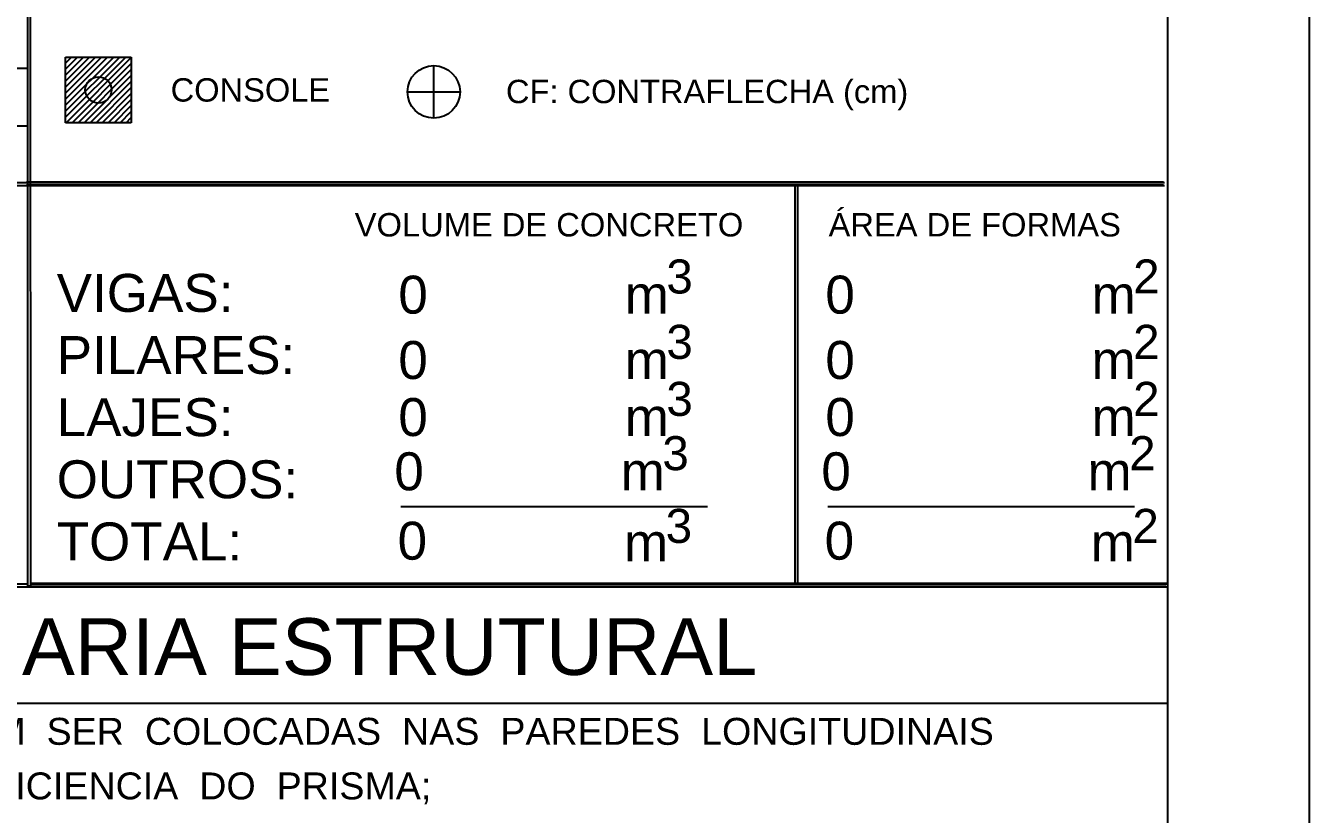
# Model space of a CAD drawing. Extents: x 0 to 119, y 0 to 84.
# Drawn here: x 109.85 to 118.9, y 49.53 to 55.09 of the extents above; entities that cross this region are included whole.
import ezdxf

# ---------------------------------------------------------------- set-up
doc = ezdxf.new("R2010")
doc.units = 0
doc.header["$MEASUREMENT"] = 0
for name, color, linetype in [('3', 7, 'CONTINUOUS'), ('40', 7, 'CONTINUOUS'), ('62', 7, 'CONTINUOUS'), ('7', 232, 'CONTINUOUS'), ('9', 8, 'CONTINUOUS')]:
    doc.layers.add(name, color=color, linetype=linetype)
doc.styles.add('TQS_ARIAL', font='arial.ttf')

msp = doc.modelspace()

# ---------------------------------------------------------------- linework, layer by layer
at = {"layer": '3', "color": 7, "linetype": 'Continuous'}
for p, q in [((109.862321, 51.130866), (109.861166, 58.554074)), ((109.882908, 51.130866), (109.881753, 58.554074)), ((112.725154, 54.434713), (112.725154, 54.805276)), ((112.539872, 54.619995), (112.910436, 54.619995)), ((100.4206, 53.960586), (109.884501, 53.960586)), ((100.438667, 53.981173), (109.861166, 53.981173)), ((109.853855, 53.985516), (117.872089, 53.985516)), ((109.853855, 53.964929), (117.872089, 53.964929)), ((109.853855, 53.964929), (117.86844, 53.964929)), ((109.857517, 53.981173), (117.875751, 53.981173)), ((109.857517, 53.960586), (117.875751, 53.960586)), ((109.857517, 53.960586), (117.872102, 53.960586)), ((109.861166, 53.981173), (117.8794, 53.981173)), ((109.861166, 53.960586), (117.8794, 53.960586)), ((109.861166, 53.960586), (117.875751, 53.960586)), ((115.270675, 53.960586), (115.270675, 51.151452)), ((115.291583, 53.960586), (115.291583, 51.151452)), ((100.4206, 51.151452), (109.862321, 51.151452)), ((100.4206, 51.151452), (109.862321, 51.151452)), ((109.875597, 51.155795), (117.892689, 51.155795)), ((109.875597, 51.155795), (117.890182, 51.155795)), ((109.875597, 51.155795), (117.892689, 51.155795)), ((109.875597, 51.155795), (117.890182, 51.155795)), ((109.879259, 51.151452), (117.896351, 51.151452)), ((109.879259, 51.151452), (117.893844, 51.151452)), ((109.879259, 51.151452), (117.896351, 51.151452)), ((109.879259, 51.151452), (117.893844, 51.151452)), ((109.882908, 51.151452), (117.9, 51.151452)), ((109.882908, 51.151452), (117.897493, 51.151452)), ((109.882908, 51.151452), (117.9, 51.151452)), ((109.882908, 51.151452), (117.897493, 51.151452)), ((100.398169, 51.130866), (109.862321, 51.130866)), ((100.398169, 51.130866), (109.862321, 51.130866)), ((109.875597, 51.135209), (117.889027, 51.135209)), ((109.875597, 51.135209), (117.889027, 51.135209)), ((109.879259, 51.130866), (117.892689, 51.130866)), ((109.879259, 51.130866), (117.892689, 51.130866)), ((109.882908, 51.130866), (117.896338, 51.130866)), ((109.882908, 51.130866), (117.896338, 51.130866))]:
    msp.add_line(p, q, dxfattribs=at)
msp.add_circle((112.725154, 54.619995), 0.185282, dxfattribs=at)
at = {"layer": '40', "linetype": 'Continuous'}
for p, q in [((118.9, 84.099998), (118.9, 29.699798)), ((100.4206, 54.786674), (109.861166, 54.786674)), ((100.4206, 54.380454), (109.861166, 54.380454)), ((112.492399, 51.695926), (114.6565, 51.695926)), ((115.503718, 51.695926), (117.667819, 51.695926)), ((100.419235, 51.130866), (117.9, 51.130866)), ((100.419235, 51.130866), (117.896338, 51.130866)), ((100.419235, 51.130866), (117.9, 51.130866)), ((100.419235, 51.130866), (117.896338, 51.130866)), ((109.875597, 51.135209), (109.85501, 51.135209)), ((109.875597, 51.135209), (109.85501, 51.135209)), ((109.875597, 51.135209), (109.85501, 51.135209)), ((109.875597, 51.135209), (109.85501, 51.135209)), ((109.879259, 51.130866), (109.858672, 51.130866)), ((109.879259, 51.130866), (109.858672, 51.130866)), ((109.879259, 51.130866), (109.858672, 51.130866)), ((109.879259, 51.130866), (109.858672, 51.130866)), ((109.882908, 51.130866), (109.862321, 51.130866)), ((109.882908, 51.130866), (109.862321, 51.130866)), ((109.882908, 51.130866), (109.862321, 51.130866)), ((109.882908, 51.130866), (109.862321, 51.130866)), ((100.4, 50.310783), (117.9, 50.310783))]:
    msp.add_line(p, q, dxfattribs=at)
at = {"layer": '62', "linetype": 'Continuous'}
msp.add_circle((110.360483, 54.634136), 0.092641, dxfattribs=at)
at = {"layer": '7', "color": 232, "linetype": 'Continuous'}
msp.add_line((117.9, 83.099998), (117.9, 0.999998), dxfattribs=at)
at = {"layer": '9', "color": 8, "linetype": 'Continuous'}
for p, q in [((110.12888, 54.823798), (110.170819, 54.865738)), ((110.12888, 54.781372), (110.213246, 54.865738)), ((110.12888, 54.738946), (110.255672, 54.865738)), ((110.12888, 54.696519), (110.298098, 54.865738)), ((110.12888, 54.654093), (110.340525, 54.865738)), ((110.12888, 54.611666), (110.382951, 54.865738)), ((110.12888, 54.56924), (110.425378, 54.865738)), ((110.12888, 54.526814), (110.467804, 54.865738)), ((110.12888, 54.484387), (110.51023, 54.865738)), ((110.12888, 54.441961), (110.552657, 54.865738)), ((110.12888, 54.402533), (110.12888, 54.865738)), ((110.12888, 54.865738), (110.592085, 54.865738)), ((110.131878, 54.402533), (110.592085, 54.862739)), ((110.592085, 54.865738), (110.592085, 54.402533)), ((110.174305, 54.402533), (110.592085, 54.820313)), ((110.216731, 54.402533), (110.592085, 54.777887)), ((110.259158, 54.402533), (110.592085, 54.73546)), ((110.301584, 54.402533), (110.592085, 54.693034)), ((110.34401, 54.402533), (110.592085, 54.650607)), ((110.386437, 54.402533), (110.592085, 54.608181)), ((110.428863, 54.402533), (110.592085, 54.565754)), ((110.47129, 54.402533), (110.592085, 54.523328)), ((110.513716, 54.402533), (110.592085, 54.480902)), ((110.556142, 54.402533), (110.592085, 54.438475)), ((110.592085, 54.402533), (110.12888, 54.402533))]:
    msp.add_line(p, q, dxfattribs=at)

# ---------------------------------------------------------------- texts
at = {"layer": '40', "linetype": 'Continuous', "style": 'TQS_ARIAL'}
for s, height, p in [('CONSOLE', 0.164695, (110.869526, 54.551788)), ('CF: CONTRAFLECHA (cm)', 0.164695, (113.234197, 54.540763)), ('ÁREA DE FORMAS ', 0.165, (115.509431, 53.60081)), ('VOLUME DE CONCRETO', 0.165, (112.1677, 53.60081)), ('3', 0.24, (114.365615, 53.198616)), ('2', 0.24, (117.657347, 53.198616)), ('VIGAS:', 0.267629, (110.065993, 53.069058)), ('0', 0.267629, (112.475319, 53.056601)), ('0', 0.268, (115.486638, 53.056601)), ('m', 0.267629, (114.072112, 53.056601)), ('m', 0.267629, (117.363844, 53.056601)), ('3', 0.24, (114.365615, 52.737679)), ('2', 0.24, (117.657347, 52.737679)), ('PILARES:', 0.267629, (110.065993, 52.630902)), ('0', 0.267629, (112.475319, 52.595665)), ('m', 0.267629, (114.072112, 52.595664)), ('0', 0.268, (115.486638, 52.595665)), ('m', 0.267629, (117.363844, 52.595664)), ('3', 0.24, (114.365615, 52.335529)), ('2', 0.24, (117.657347, 52.335529)), ('LAJES:', 0.267629, (110.065993, 52.192746)), ('0', 0.267629, (112.475319, 52.193514)), ('0', 0.268, (115.486638, 52.193514)), ('m', 0.267629, (114.072112, 52.193514)), ('m', 0.267629, (117.363844, 52.193514)), ('3', 0.24, (114.337388, 51.952827)), ('2', 0.24, (117.62912, 51.952827)), ('0', 0.268, (112.447091, 51.810812)), ('0', 0.268, (115.45841, 51.810812)), ('OUTROS:', 0.267629, (110.065993, 51.75459)), ('m', 0.267629, (114.043885, 51.810812)), ('m', 0.267629, (117.335617, 51.810812)), ('3', 0.24, (114.360569, 51.439874)), ('2', 0.24, (117.652301, 51.439874)), ('TOTAL:', 0.267629, (110.065993, 51.316434)), ('0', 0.267629, (112.470272, 51.321666)), ('m', 0.267629, (114.067065, 51.309491)), ('0', 0.268, (115.481591, 51.321666)), ('m', 0.267629, (117.358797, 51.309491)), ('DETALHES DA ALVENARIA ESTRUTURAL', 0.4, (103.95291, 50.508765)), (' 1)  AS  CORDÕES DE ARGAMASSA DAS JUNTAS  HORIZONTAIS  DEVEM  SER  COLOCADAS  NAS  PAREDES  LONGITUDINAIS', 0.19, (100.571259, 50.016272)), ('      E  TRANSVERSAIS  DOS BLOCOS  PARA  GARANTIR  COMPLETA  EFICIENCIA  DO  PRISMA;', 0.19, (100.571259, 49.631357))]:
    msp.add_text(s, height=height, dxfattribs=at).set_placement(p)

doc.saveas('drawing.dxf')
